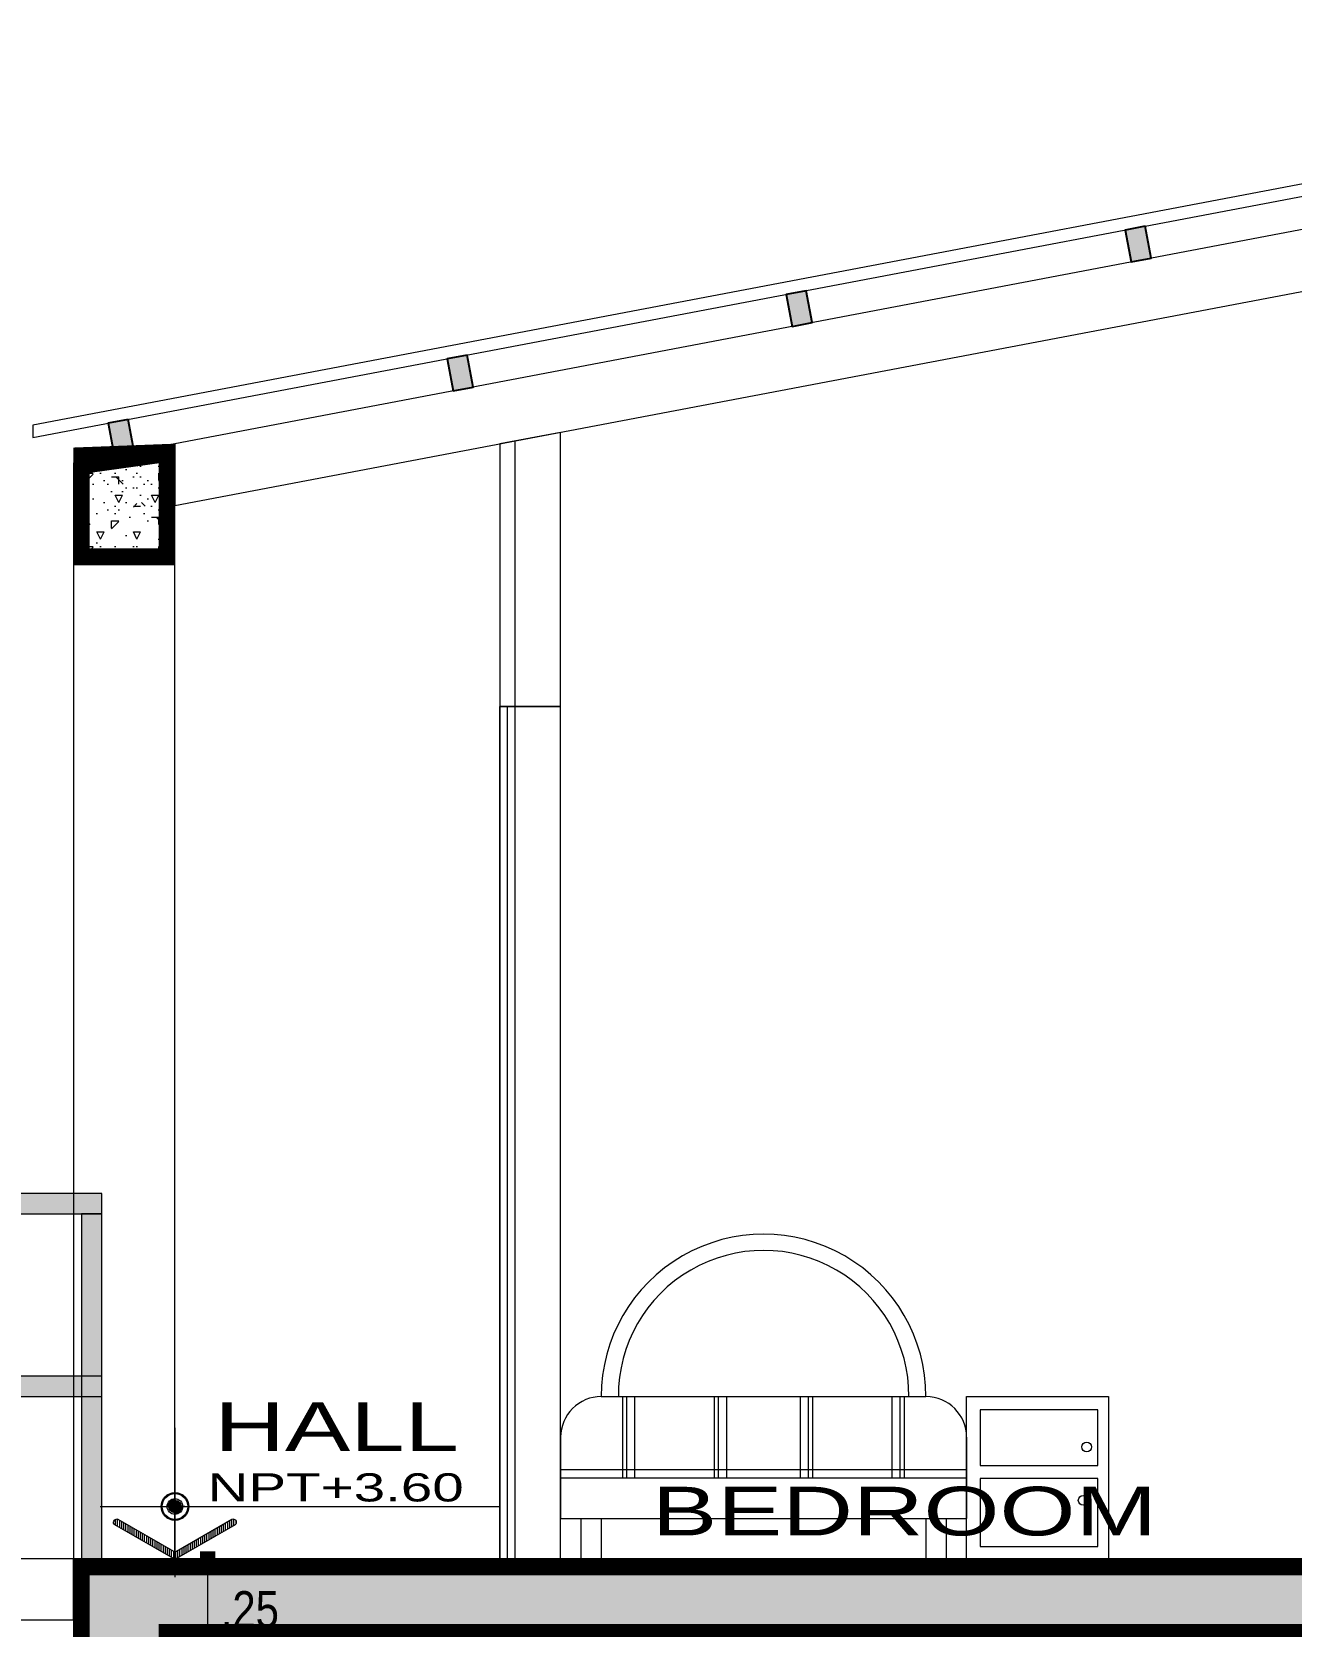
# Model space of a CAD drawing. Header units: millimetres. Extents: x 1555 to 3397, y 790 to 1592.
# Drawn here: x 1704.026 to 1707.128, y 808.347 to 812.274 of the extents above; entities that cross this region are included whole.
import ezdxf
from ezdxf.enums import TextEntityAlignment as Align

# ---------------------------------------------------------------- set-up
doc = ezdxf.new("R2010")
doc.units = ezdxf.units.MM
doc.linetypes.add('CONTINUA', pattern=[0])
doc.layers.get('0').update_dxf_attribs({"lineweight": 5})
doc.layers.get('Defpoints').update_dxf_attribs({"lineweight": 5})
for name, color, linetype, lineweight in [('0-Muro Alto', 145, 'Continuous', 5), ('02', 2, 'Continuous', 5), ('BARANDAS', 129, 'Continuous', 9), ('CASCO', 7, 'Continuous', 9), ('CONCRETO DE LOSA ALIGERADO', 251, 'Continuous', 5), ('COTAS-01', 7, 'Continuous', 15), ('LOSA STDIO ARQ', 7, 'Continuous', 13), ('MARCO DE VENTANA Y PUERTA', 250, 'Continuous', 13), ('muebles', 8, 'Continuous', 5), ('PUERTAS', 57, 'Continuous', 9), ('SOMBRA01', 250, 'Continuous', 20), ('TEXT2', 7, 'Continuous', 9), ('TEXTURA VARIOS', 251, 'Continuous', 9), ('VENTANA', 150, 'Continuous', 5), ('VIGA  MADERA', 46, 'Continuous', 25), ('VIGA PRINCIPAL', 250, 'CONTINUA', 9)]:
    doc.layers.add(name, color=color, linetype=linetype, lineweight=lineweight)
for name, color, linetype, lineweight, true_color in [('BARANDA DETALLES', 7, 'Continuous', 13, 0x818979), ('COLUMNA ELEVACION', 7, 'Continuous', 9, 0x44484a), ('FLECHAS NPT', 7, 'Continuous', 13, 0x51594d), ('TEXTOS NPT', 7, 'Continuous', 5, 0x54254a)]:
    doc.layers.add(name, color=color, linetype=linetype, lineweight=lineweight, true_color=true_color)
doc.layers.add('calamina', color=14, linetype='Continuous')
doc.styles.add('DETALLES', font='techl___.ttf')
doc.styles.add('TEXTO-AMBIENTES', font='GOTHIC.TTF', dxfattribs={"width": 1.5, "height": 0.125})
doc.dimstyles.new('50$0', dxfattribs={"dimscale": 0, "dimtxt": 0.09, "dimasz": 0.038, "dimexe": 0.1, "dimexo": 0.05, "dimgap": 0.02, "dimtad": 2, "dimtih": 1, "dimtoh": 1, "dimlfac": -1, "dimzin": 4, "dimdsep": 46, "dimtxsty": 'DETALLES', "dimblk": 'BOXFILLED', "dimcen": 2.5, "dimclrd": 256, "dimclre": 256, "dimclrt": 256, "dimazin": 0, "dimtfac": 1, "dimtmove": 0, "dimatfit": 2, "dimldrblk": 'DOT', "dimfxl": 0.2, "dimfxlon": 1, "dimtolj": 1, "dimtzin": 0, "dimlwd": -1, "dimarcsym": 0})

# ---------------------------------------------------------------- blocks, each defined once
blk = doc.blocks.new('A$C2BD5340A')
at = {"layer": 'muebles'}
for p, q in [((-0.4305763008076156, -0.1279510405355495), (0.3694236991921116, -0.1279510405355495)), ((-0.3773911862624573, -0.3279510405354813), (-0.3773911862624573, -0.1279510405355495)), ((-0.3673911862624664, -0.3279510405354813), (-0.3673911862624664, -0.1279510405355495)), ((-0.3473911862624846, -0.3279510405354813), (-0.3473911862624846, -0.1279510405355495)), ((-0.1514985946757861, -0.3279510405354813), (-0.1514985946757861, -0.1279510405355495)), ((-0.1414985946757952, -0.3279510405354813), (-0.1414985946757952, -0.1279510405355495)), ((-0.1214985946758134, -0.3279510405354813), (-0.1214985946758134, -0.1279510405355495)), ((0.06034599306030941, -0.3279510405354813), (0.06034599306030941, -0.1279510405355495)), ((0.08034599306029122, -0.3279510405354813), (0.08034599306029122, -0.1279510405355495)), ((0.09034599306028213, -0.3279510405354813), (0.09034599306028213, -0.1279510405355495)), ((0.2862385846469806, -0.3279510405354813), (0.2862385846469806, -0.1279510405355495)), ((0.3062385846469624, -0.3279510405354813), (0.3062385846469624, -0.1279510405355495)), ((0.3162385846469533, -0.3279510405354813), (0.3162385846469533, -0.1279510405355495)), ((-0.5305763008075246, -0.2279510405354586), (-0.5305763008075246, -0.427951040535504)), ((0.4694236991924754, -0.2279510405354586), (0.4694236991924754, -0.427951040535504)), ((-0.5305763008075246, -0.3079510405354995), (0.469423699192248, -0.3079510405354995)), ((-0.5305763008075246, -0.3279510405354813), (0.469423699192248, -0.3279510405354813)), ((-0.5305763008075246, -0.427951040535504), (0.469423699192248, -0.427951040535504)), ((-0.4805763008075701, -0.427951040535504), (-0.4805763008075701, -0.5279510405355268)), ((-0.4305763008076156, -0.427951040535504), (-0.4305763008076156, -0.5279510405355268)), ((0.3694236991921116, -0.427951040535504), (0.3694236991921116, -0.5279510405355268)), ((0.4194236991920661, -0.427951040535504), (0.4194236991920661, -0.5279510405355268)), ((-0.4805763008075701, -0.5279510405355268), (-0.4305763008076156, -0.5279510405355268)), ((0.3694236991921116, -0.5279510405355268), (0.4194236991920661, -0.5279510405355268)), ((0.8194236991923844, -0.5279510405355268), (0.4694236991924754, -0.5279510405355268))]:
    blk.add_line(p, q, dxfattribs=at)
for points in [[(0.8194236991923844, -0.5279510405355268), (0.4694236991924754, -0.5279510405355268), (0.4694236991924754, -0.1279510405355495), (0.8194236991923844, -0.1279510405355495)], [(0.7930487237440502, -0.1602192298332739), (0.5030191083744739, -0.1602192298332739), (0.5030191083744739, -0.2973594929383125), (0.7930487237440502, -0.2973594929383125)], [(0.7930487237440502, -0.3296276822361506), (0.5030191083744739, -0.3296276822361506), (0.5030191083744739, -0.4975740742021344), (0.7930487237440502, -0.4975740742021344)]]:
    blk.add_lwpolyline(points, close=True, dxfattribs=at)
for centre in [(0.7654445051441598, -0.2520968283081402), (0.7567154337452848, -0.3837406665667231)]:
    blk.add_circle(centre, 0.0121107204749933, dxfattribs=at)
for centre, radius, start, end in [((-0.03057630080775198, -0.1279510405353221), 0.3999999999998636, 359.9999999999674, 180.0000000000326), ((-0.03057630080775198, -0.1257471545377484), 0.3577961140021851, 359.6470778754539, 180.3529221245461), ((-0.4305763008076156, -0.2279510405354586), 0.1, 90, 180.000000000013), ((0.3694236991921116, -0.2279510405354586), 0.1, 0, 90)]:
    blk.add_arc(centre, radius, start, end, dxfattribs=at)
blk = doc.blocks.new('_BOXFILLED')
at = {"color": 0, "linetype": 'ByBlock'}
blk.add_line((-0.5, 0), (-1, 0), dxfattribs=at)
blk.add_solid([(-0.5, 0.5), (0.5, 0.5), (-0.5, -0.5), (0.5, -0.5)], dxfattribs=at)
blk = doc.blocks.new('*D484')
at = {"layer": 'COTAS-01', "lineweight": -2, "transparency": 16777216}
for p, q in [((1704.331675607179, 808.5120388208695), (1704.558746397504, 808.5120388208695)), ((1704.328140050526, 808.2620388208695), (1704.558746397504, 808.2620388208695))]:
    blk.add_line(p, q, dxfattribs=at)
at = {"layer": 'COTAS-01', "transparency": 16777216}
blk.add_line((1704.458746397504, 808.3000388208695), (1704.458746397504, 808.4740388208695), dxfattribs=at)
at = {"layer": 'Defpoints', "color": 0, "transparency": 16777216}
for p in [(1704.281675607179, 808.5120388208695), (1704.458746397504, 808.5120388208695), (1704.278140050526, 808.2620388208695)]:
    blk.add_point(p, dxfattribs=at)
at = {"layer": 'COTAS-01', "transparency": 16777216, "xscale": 0.038, "yscale": 0.038, "zscale": 0.038}
for p, rotation in [((1704.458746397504, 808.5120388208695), 90), ((1704.458746397504, 808.2620388208695), 270)]:
    blk.add_blockref('_BOXFILLED', p, dxfattribs=dict(at, rotation=rotation))
at = {"layer": 'COTAS-01', "transparency": 16777216, "insert": (1704.562627976451, 808.3870388208697), "char_height": 0.09, "attachment_point": 5, "style": 'DETALLES'}
blk.add_mtext('\\A1;.25', dxfattribs=at)
blk = doc.blocks.new('_Dot')
at = {"layer": '02', "color": 0, "lineweight": -2}
blk.add_line((-0.5, 0), (-1, 0), dxfattribs=at)
at = {"layer": '02', "color": 0, "const_width": 0.5}
blk.add_lwpolyline([(-0.25, 0, 1), (0.25, 0, 1)], format="xyb", close=True, dxfattribs=at)

msp = doc.modelspace()

# ---------------------------------------------------------------- hatches: boundary and pattern name
at = {"layer": 'BARANDA DETALLES'}
h = msp.add_hatch(color=256, dxfattribs=at)
h.set_gradient(color1=(129, 137, 121), rotation=89.99999999999996, one_color=1, tint=1, name='CYLINDER')
h.paths.add_polyline_path([(1704.198140050525, 809.3620388208695), (1704.198140050525, 809.4120388208695), (1702.928140050525, 809.4120388208696), (1702.428140050525, 809.9820388208697), (1702.278140050527, 809.9820388208694), (1702.278140050527, 809.9320388208694), (1702.405489032675, 809.9320388208696), (1702.905489032675, 809.3620388208694)])
h = msp.add_hatch(color=256, dxfattribs=at)
h.set_gradient(color1=(129, 137, 121), rotation=89.99999999999996, one_color=1, tint=1, name='CYLINDER')
h.paths.add_polyline_path([(1704.198140050525, 808.9120388208694), (1704.198140050525, 808.9620388208695), (1702.928140050525, 808.9620388208695), (1702.428140050525, 809.5320388208696), (1702.278140050527, 809.5320388208696), (1702.278140050527, 809.4820388208697), (1702.405489032675, 809.4820388208697), (1702.905489032675, 808.9120388208695)])
h = msp.add_hatch(color=256, dxfattribs=at)
h.set_gradient(color1=(129, 137, 121), one_color=1, tint=1, name='CYLINDER')
h.paths.add_polyline_path([(1704.198140050525, 809.3620388208694), (1704.148140050525, 809.3620388208694), (1704.148140050525, 808.5120388208695), (1704.198140050525, 808.5120388208695)])
at = {"layer": 'CONCRETO DE LOSA ALIGERADO'}
h = msp.add_hatch(dxfattribs=at)
h.set_pattern_fill('CONCRETE', color=256, scale=0.18, style=0, pattern_type=2)
h.set_pattern_definition([(45, (283.1215183237308, -149.6085827210809), (0, 0.1800008193761351), [0.0254556, -0.050913, 0.0127278, -0.0763668, 0.0254556, -0.06363964116000001]), (135, (283.2385183237306, -149.599582721081), (-0.1800008193761351, 0), [0.02545578, -0.0381834, 0.0127278, -0.063639, 0.02545578, -0.08909668116000001]), (63.43494882, (283.0945183237306, -149.6355827210811), (9.1798e-12, 0.1800000000000169), [0.02012399999999971, -0.08049599999999915, 0.02012399999999971, -0.08050211801999915]), (116.5650512, (283.0945183237306, -149.6355827210811), (-7.20117e-11, 0.1800000000000169), [0.02012399999999971, -0.08049599999999915, 0.02012399999999971, -0.08050211801999915]), (0, (283.0945183237306, -149.617582721081), (0, 0.18), [0.009000000000000001, -0.07200000000000001, 0.018, -0.07200000000000001, 0.009000000000000001]), (0, (283.0945183237306, -149.590582721081), (0, 0.18), [-0.027, 0.018, -0.07200000000000001, 0, -0.063, 0]), (0, (283.0945183237306, -149.581582721081), (0, 0.18), [-0.07200000000000001, 0, -0.05400000000000001, 0.018, -0.036, 0]), (0, (283.0945183237306, -149.554582721081), (0, 0.18), [-0.036, 0, -0.045, 0.018, -0.081, 0]), (0, (283.0945183237306, -149.527582721081), (0, 0.18), [-0.036, 0.018, -0.07200000000000001, 0.018, -0.036, 0]), (0, (283.0945183237306, -149.482582721081), (0, 0.18), [-0.027, 0.018, -0.036, 0, -0.099, 0]), (0, (283.0945183237306, -149.473582721081), (0, 0.18), [-0.036, 0, -0.108, 0.018, -0.018, 0]), (90, (283.1035183237306, -149.599582721081), (-0.18, 0), [-0.05400000000000001, 0, -0.05400000000000001, 0, -0.07200000000000001, 0]), (90, (283.1215183237308, -149.6355827210811), (-0.18, 0), [-0.027, 0.018, -0.07200000000000001, 0, -0.063, 0]), (90, (283.1395183237307, -149.6355827210811), (-0.18, 0), [-0.07200000000000001, 0, -0.063, 0.018, -0.027, 0]), (90, (283.2385183237306, -149.6355827210811), (-0.18, 0), [-0.036, 0.018, -0.09, 0.018, -0.018, 0]), (90, (283.1125183237306, -149.617582721081), (-0.18, 0), [-0.05400000000000001, 0, -0.063, 0, -0.063, 0]), (90, (283.1305183237308, -149.617582721081), (-0.18, 0), [-0.045, 0, -0.099, 0, -0.036, 0]), (90, (283.1485183237307, -149.6085827210809), (-0.18, 0), [-0.09, 0, -0.027, 0, -0.063, 0]), (90, (283.1575183237308, -149.626582721081), (-0.18, 0), [-0.081, 0, -0.036, 0, -0.045, 0]), (90, (283.1755183237306, -149.599582721081), (-0.18, 0), [-0.07200000000000001, 0, -0.027, 0, -0.07200000000000001, 0]), (90, (283.1845183237306, -149.590582721081), (-0.18, 0), [-0.081, 0, -0.036, 0, -0.063, 0]), (90, (283.1935183237306, -149.6355827210811), (-0.18, 0), [-0.108, 0, -0.045, 0, -0.027, 0]), (90, (283.2025183237306, -149.6085827210809), (-0.18, 0), [-0.036, 0, -0.07200000000000001, 0, -0.07200000000000001, 0]), (90, (283.2115183237306, -149.617582721081), (-0.18, 0), [-0.081, 0, -0.045, 0, -0.05400000000000001, 0]), (90, (283.2205183237306, -149.626582721081), (-0.18, 0), [-0.07200000000000001, 0, -0.05400000000000001, 0, -0.05400000000000001, 0]), (90, (283.2385183237306, -149.617582721081), (-0.18, 0), [-0.05400000000000001, 0, -0.05400000000000001, 0, -0.07200000000000001, 0]), (90, (283.2565183237306, -149.6085827210809), (-0.18, 0), [-0.07200000000000001, 0, -0.036, 0, -0.07200000000000001, 0]), (90, (283.2655183237308, -149.599582721081), (-0.18, 0), [-0.027, 0, -0.108, 0, -0.045, 0])])
h.paths.add_polyline_path([(1704.378140050526, 810.9620388208696), (1704.378140050526, 811.2595388208696), (1704.128140050526, 811.2120388208696), (1704.128140050526, 810.9620388208696)])
h = msp.add_hatch(dxfattribs=at)
h.set_pattern_fill('CONCRETE', color=256, scale=0.18, style=0, pattern_type=2)
h.set_pattern_definition([(45, (283.1215183237308, -152.3085827210811), (0, 0.1800008193761351), [0.0254556, -0.050913, 0.0127278, -0.0763668, 0.0254556, -0.06363964116000001]), (135, (283.2385183237306, -152.2995827210811), (-0.1800008193761351, 0), [0.02545578, -0.0381834, 0.0127278, -0.063639, 0.02545578, -0.08909668116000001]), (63.43494882, (283.0945183237306, -152.3355827210811), (9.1798e-12, 0.1800000000000169), [0.02012399999999971, -0.08049599999999915, 0.02012399999999971, -0.08050211801999906]), (116.5650512, (283.0945183237306, -152.3355827210811), (-7.20117e-11, 0.1800000000000169), [0.02012399999999971, -0.08049599999999915, 0.02012399999999971, -0.08050211801999906]), (0, (283.0945183237306, -152.3175827210811), (0, 0.18), [0.009000000000000001, -0.07200000000000001, 0.018, -0.07200000000000001, 0.009000000000000001]), (0, (283.0945183237306, -152.2905827210811), (0, 0.18), [-0.027, 0.018, -0.07200000000000001, 0, -0.063, 0]), (0, (283.0945183237306, -152.281582721081), (0, 0.18), [-0.07200000000000001, 0, -0.05400000000000001, 0.018, -0.036, 0]), (0, (283.0945183237306, -152.2545827210811), (0, 0.18), [-0.036, 0, -0.045, 0.018, -0.081, 0]), (0, (283.0945183237306, -152.2275827210811), (0, 0.18), [-0.036, 0.018, -0.07200000000000001, 0.018, -0.036, 0]), (0, (283.0945183237306, -152.1825827210811), (0, 0.18), [-0.027, 0.018, -0.036, 0, -0.099, 0]), (0, (283.0945183237306, -152.1735827210811), (0, 0.18), [-0.036, 0, -0.108, 0.018, -0.018, 0]), (90, (283.1035183237306, -152.2995827210811), (-0.18, 0), [-0.05400000000000001, 0, -0.05400000000000001, 0, -0.07200000000000001, 0]), (90, (283.1215183237308, -152.3355827210811), (-0.18, 0), [-0.027, 0.018, -0.07200000000000001, 0, -0.063, 0]), (90, (283.1395183237307, -152.3355827210811), (-0.18, 0), [-0.07200000000000001, 0, -0.063, 0.018, -0.027, 0]), (90, (283.2385183237306, -152.3355827210811), (-0.18, 0), [-0.036, 0.018, -0.09, 0.018, -0.018, 0]), (90, (283.1125183237306, -152.3175827210811), (-0.18, 0), [-0.05400000000000001, 0, -0.063, 0, -0.063, 0]), (90, (283.1305183237308, -152.3175827210811), (-0.18, 0), [-0.045, 0, -0.099, 0, -0.036, 0]), (90, (283.1485183237307, -152.3085827210811), (-0.18, 0), [-0.09, 0, -0.027, 0, -0.063, 0]), (90, (283.1575183237308, -152.3265827210811), (-0.18, 0), [-0.081, 0, -0.036, 0, -0.045, 0]), (90, (283.1755183237306, -152.2995827210811), (-0.18, 0), [-0.07200000000000001, 0, -0.027, 0, -0.07200000000000001, 0]), (90, (283.1845183237306, -152.2905827210811), (-0.18, 0), [-0.081, 0, -0.036, 0, -0.063, 0]), (90, (283.1935183237306, -152.3355827210811), (-0.18, 0), [-0.108, 0, -0.045, 0, -0.027, 0]), (90, (283.2025183237306, -152.3085827210811), (-0.18, 0), [-0.036, 0, -0.07200000000000001, 0, -0.07200000000000001, 0]), (90, (283.2115183237306, -152.3175827210811), (-0.18, 0), [-0.081, 0, -0.045, 0, -0.05400000000000001, 0]), (90, (283.2205183237306, -152.3265827210811), (-0.18, 0), [-0.07200000000000001, 0, -0.05400000000000001, 0, -0.05400000000000001, 0]), (90, (283.2385183237306, -152.3175827210811), (-0.18, 0), [-0.05400000000000001, 0, -0.05400000000000001, 0, -0.07200000000000001, 0]), (90, (283.2565183237306, -152.3085827210811), (-0.18, 0), [-0.07200000000000001, 0, -0.036, 0, -0.07200000000000001, 0]), (90, (283.2655183237308, -152.2995827210811), (-0.18, 0), [-0.027, 0, -0.108, 0, -0.045, 0])])
h.paths.add_polyline_path([(1704.128140050525, 808.2620388208697), (1704.378140050526, 808.2620388208695), (1704.378140050526, 808.3120388208695), (1708.878140050526, 808.3120388208695), (1708.878140050526, 808.2620388208696), (1709.128140050525, 808.2620388208695), (1709.128140050526, 808.5120388208692), (1704.128140050526, 808.5120388208695)])
at = {"layer": 'FLECHAS NPT'}
h = msp.add_hatch(color=256, dxfattribs=at)
h.paths.add_polyline_path([(1704.378140050526, 808.6258508065521), (1704.378140050526, 808.6411981031275), (1704.362792753949, 808.6411981031275, 0.4142135623730951)])
h.paths.add_polyline_path([(1704.393487347101, 808.6411981031275), (1704.378140050526, 808.6411981031275), (1704.378140050526, 808.6258508065521, 0.4142135623730951)])
h.paths.add_polyline_path([(1704.393487347101, 808.6411981031275, 0.4142135623730951), (1704.378140050526, 808.6565453997026), (1704.378140050526, 808.6411981031275)])
h.paths.add_polyline_path([(1704.378140050526, 808.6411981031275), (1704.378140050526, 808.6565453997026, 0.4142135623730951), (1704.362792753949, 808.6411981031275)])
h = msp.add_hatch(dxfattribs=at)
h.set_pattern_fill('ANSI31', color=256, scale=0.0409261242006669, angle=45, style=0)
h.set_pattern_definition([(90, (1667.674614605952, 814.841792356016), (0.0051157655250834, 0), [])])
h.paths.add_polyline_path([(1704.237657192539, 808.609681050833, 0.4142135623731248), (1704.229271273739, 808.6074340506603), (1704.227736544085, 808.6047758209234, 0.4142135622913197), (1704.229983544256, 808.5963899021242), (1704.374303226381, 808.5130668948004, 0.1316524975874272), (1704.378140050526, 808.5120388208692), (1704.378140050526, 808.5297603524875, -0.1316524950640811), (1704.374303226458, 808.5307884264172)])
h.paths.add_polyline_path([(1704.381976874744, 808.5307884264191, -0.1316525000879867), (1704.378140050526, 808.5297603524875), (1704.378140050526, 808.5120388208692, 0.1316524975873821), (1704.38197687467, 808.5130668948004), (1704.526296556794, 808.5963899021242, 0.4142135622913213), (1704.528543556965, 808.6047758209234), (1704.527008827311, 808.6074340506603, 0.414213562510474), (1704.51862290851, 808.6096810508318)])
at = {"layer": 'TEXTURA VARIOS'}
h = msp.add_hatch(color=256, dxfattribs=at)
h.paths.add_polyline_path([(1704.378140050526, 808.6754131742576), (1704.378140050526, 808.6729131742576, -0.4142135623730951), (1704.409855121655, 808.6411981031275), (1704.412355121655, 808.6411981031275, 0.4142135623730951)])
h.paths.add_polyline_path([(1704.346424979395, 808.6411981031275), (1704.343924979395, 808.6411981031275, 0.4142135623730951), (1704.378140050526, 808.6069830319974), (1704.378140050526, 808.6094830319981, -0.4142135623730951)])
h = msp.add_hatch(color=256, dxfattribs=at)
h.paths.add_polyline_path([(1704.378140050526, 808.6554131742577), (1704.378140050526, 808.6604131742575, 0.4142135623730951), (1704.358924979396, 808.6411981031275), (1704.363924979395, 808.6411981031275, -0.4142135623730951)])
h.paths.add_polyline_path([(1704.397355121655, 808.6411981031275), (1704.392355121656, 808.6411981031275, -0.4142135623730951), (1704.378140050526, 808.6269830319978), (1704.378140050526, 808.6219830319977, 0.4142135623730951)])
h = msp.add_hatch(color=256, dxfattribs=at)
h.paths.add_polyline_path([(1704.378140050526, 808.629090525029), (1704.378140050526, 808.6411981031275), (1704.366032472427, 808.6411981031275, 0.4142135623730951)])
h.paths.add_polyline_path([(1704.390247628623, 808.6411981031275), (1704.378140050526, 808.6411981031275), (1704.378140050526, 808.629090525029, 0.4142135623730951)])
h.paths.add_polyline_path([(1704.390247628623, 808.6411981031275, 0.4142135623730951), (1704.378140050526, 808.653305681226), (1704.378140050526, 808.6411981031275)])
h.paths.add_polyline_path([(1704.378140050526, 808.6411981031275), (1704.378140050526, 808.653305681226, 0.4142135623730951), (1704.366032472427, 808.6411981031275)])
at = {"layer": 'VIGA  MADERA', "ltscale": 0.006999999999999999}
for points in [[(1706.767950161992, 811.7950339400006), (1706.718828939408, 811.7857009077037), (1706.733761791072, 811.7071069515732), (1706.782883013657, 811.7164399838645)], [(1705.932889378045, 811.636372391057), (1705.88376815546, 811.6270393587596), (1705.898701007125, 811.5484454026296), (1705.94782222971, 811.5577784349207)], [(1705.097828594098, 811.4777108421071), (1705.048707371514, 811.46837780981), (1705.063640223179, 811.3897838536799), (1705.112761445764, 811.3991168859708)], [(1704.262767810152, 811.3190492931573), (1704.213646587568, 811.3097162608601), (1704.228579439232, 811.23112230473), (1704.277700661818, 811.2404553370209)]]:
    msp.add_hatch(color=256, dxfattribs=at).paths.add_polyline_path(points)

# ---------------------------------------------------------------- linework, layer by layer
for radius in [0.0342150711299321, 0.0142150711299321, 0.0121075780985758]:
    msp.add_circle((1704.378140050526, 808.6411981031275), radius)
at = {"layer": '0-Muro Alto'}
for p, q in [((1704.228579439234, 811.2311223047238), (1704.213646587568, 811.3097162608601)), ((1704.277700661819, 811.2404553370151), (1704.262767810153, 811.3190492931512))]:
    msp.add_line(p, q, dxfattribs=at)
for points in [[(1705.328140050526, 811.2873553247083), (1705.178140050526, 811.2588553247083), (1705.178140050526, 808.5120388208695), (1705.328140050526, 808.5120388208695)], [(1705.328140050526, 811.2873553247083), (1705.178140050526, 811.2588553247083), (1705.178140050526, 810.6120388208695), (1705.328140050526, 810.6120388208695)], [(1705.328140050526, 810.6120388208695), (1705.178140050526, 810.6120388208695), (1705.178140050526, 808.5120388208695), (1705.328140050526, 808.5120388208695)]]:
    msp.add_lwpolyline(points, close=True, dxfattribs=at)
at = {"layer": 'BARANDAS'}
for points in [[(1702.428140050525, 809.9820388208697), (1702.278140050527, 809.9820388208694), (1702.278140050527, 809.9320388208694), (1702.405489032675, 809.9320388208696), (1702.905489032675, 809.3620388208694), (1704.198140050525, 809.3620388208694), (1704.198140050525, 809.4120388208693), (1702.928140050525, 809.4120388208696)], [(1702.428140050525, 809.5320388208696), (1702.278140050527, 809.5320388208694), (1702.278140050527, 809.4820388208694), (1702.405489032675, 809.4820388208697), (1702.905489032675, 808.9120388208695), (1704.198140050525, 808.9120388208695), (1704.198140050525, 808.9620388208695), (1702.928140050525, 808.9620388208695)], [(1704.198140050525, 809.3620388208694), (1704.148140050525, 809.3620388208694), (1704.148140050525, 808.5120388208695), (1704.198140050525, 808.5120388208695)]]:
    msp.add_lwpolyline(points, close=True, dxfattribs=at)
at = {"layer": 'calamina', "lineweight": 5}
msp.add_lwpolyline([(1709.128140050526, 812.2434700188223), (1709.128140050526, 812.2740067180546), (1704.028140050526, 811.3050067180544), (1704.028140050526, 811.2744700188221)], close=True, dxfattribs=at)
at = {"layer": 'CASCO'}
msp.add_line((1709.128140050526, 808.5120388208695), (1704.128140050526, 808.5120388208695), dxfattribs=at)
for points in [[(1704.378140050526, 811.2595388208696), (1704.128140050526, 811.2120388208696), (1704.128140050526, 810.9620388208696), (1704.378140050526, 810.9620388208696)], [(1704.128140050526, 808.5120388208695), (1704.128140050526, 808.2620388208695), (1704.378140050526, 808.2620388208695), (1704.378140050526, 808.3120388208695), (1708.878140050527, 808.3120388208695), (1708.878140050527, 808.2620388208694), (1709.128140050526, 808.2620388208694), (1709.128140050527, 808.5120388208695), (1704.128140050526, 808.5120388208695)]]:
    msp.add_lwpolyline(points, close=True, dxfattribs=at)
at = {"layer": 'COLUMNA ELEVACION'}
msp.add_line((1704.128140050526, 808.5120388208695), (1704.378140050526, 808.5120388208695), dxfattribs=at)
msp.add_lwpolyline([(1704.378140050526, 810.9620388208696), (1704.128140050526, 810.9620388208696), (1704.128140050526, 808.5120388208695), (1704.378140050526, 808.5120388208695)], close=True, dxfattribs=at)
at = {"layer": 'FLECHAS NPT', "ltscale": 0.8}
for p, q in [((1704.378140050526, 808.8352586191143), (1704.378140050526, 808.4669235013085)), ((1704.194238394326, 808.6411981031275), (1705.178565226435, 808.6411981031275))]:
    msp.add_line(p, q, dxfattribs=at)
msp.add_lwpolyline([(1704.374303226381, 808.5130668948004, 0.2679491924310638), (1704.38197687467, 808.5130668948004, -0.2679491924310638), (1704.374303226381, 808.5130668948004), (1704.229983544256, 808.5963899021242, -0.4142135622913409), (1704.227736544085, 808.6047758209234), (1704.229271273739, 808.6074340506603, -0.4142135623729723), (1704.237657192539, 808.609681050833), (1704.374303226455, 808.5307884264183, 0.2679491924311195), (1704.381976874743, 808.5307884264183), (1704.518622908512, 808.609681050833, -0.4142135623729723), (1704.527008827311, 808.6074340506603), (1704.528543556965, 808.6047758209234, -0.4142135622913409), (1704.526296556794, 808.5963899021242), (1704.38197687467, 808.5130668948004)], format="xyb", dxfattribs=at)
at = {"layer": 'FLECHAS NPT'}
msp.add_circle((1704.378140050526, 808.6411981031275), 0.0153472965752501, dxfattribs=at)
at = {"layer": 'LOSA STDIO ARQ', "const_width": 0.04}
for points in [[(1704.358140050526, 811.2353810213814), (1704.148140050526, 811.1954810213814), (1704.148140050527, 810.9820388208697), (1704.358140050526, 810.9820388208697)], [(1704.148140050526, 808.4920388208697), (1704.148140050526, 808.2820388208697), (1704.358140050526, 808.2820388208697), (1704.358140050526, 808.3320388208693), (1708.898140050527, 808.3320388208693), (1708.898140050527, 808.2820388208696), (1709.108140050526, 808.2820388208696), (1709.108140050527, 808.4920388208697)]]:
    msp.add_lwpolyline(points, close=True, dxfattribs=at)
at = {"layer": 'MARCO DE VENTANA Y PUERTA'}
msp.add_lwpolyline([(1702.678140050526, 808.8920388208695), (1702.428140050526, 808.8920388208695), (1702.428140050526, 809.0820388208696), (1700.228140050527, 809.0820388208696), (1700.228140050527, 808.8820388208696), (1702.193398179977, 808.8820388208696), (1702.877608706292, 808.3620388208691), (1704.128140050526, 808.3620388208692), (1704.128140050526, 808.5120388208692), (1702.928140050526, 808.5120388208692), (1702.928140050526, 808.7020388208693), (1702.678140050526, 808.7020388208693)], close=True, dxfattribs=at)
at = {"layer": 'PUERTAS'}
for points in [[(1705.178140050526, 810.6120388208695), (1705.196140050525, 810.6120388208695), (1705.196140050525, 808.5120388208695), (1705.178140050526, 808.5120388208695)], [(1705.196140050525, 808.5120388208695), (1705.216170390681, 808.5120388208695), (1705.216170390681, 810.6120388208695), (1705.196140050525, 810.6120388208695)]]:
    msp.add_lwpolyline(points, close=True, dxfattribs=at)
at = {"layer": 'SOMBRA01'}
for p, q in [((1704.402355121656, 808.6411981031275), (1704.392355121656, 808.6411981031275)), ((1704.392355121656, 808.6411981031275), (1704.397355121655, 808.6411981031275)), ((1704.402355121656, 808.6411981031275), (1704.412355121655, 808.6411981031275)), ((1704.407355121655, 808.6411981031275), (1704.412355121655, 808.6411981031275))]:
    msp.add_line(p, q, dxfattribs=at)
for radius in [0.0317150711298382, 0.0192150711299064]:
    msp.add_circle((1704.378140050526, 808.6411981031275), radius, dxfattribs=at)
at = {"layer": 'VENTANA'}
msp.add_lwpolyline([(1705.178140050526, 810.6120388208695), (1705.216170390681, 810.6120388208695), (1705.216170390681, 811.2660810893377), (1705.178140050526, 811.2588553247082)], close=True, dxfattribs=at)
at = {"layer": 'VIGA  MADERA', "ltscale": 0.006999999999999999}
for points in [[(1706.767950161993, 811.7950339399948), (1706.718828939408, 811.7857009077037), (1706.733761791073, 811.7071069515672), (1706.782883013658, 811.7164399838585)], [(1705.932889378046, 811.6363723910509), (1705.88376815546, 811.6270393587596), (1705.898701007126, 811.5484454026237), (1705.947822229711, 811.5577784349148)], [(1705.0978285941, 811.4777108420992), (1705.048707371515, 811.4683778098079), (1705.06364022318, 811.3897838536717), (1705.112761445765, 811.3991168859628)], [(1704.262767810153, 811.3190492931512), (1704.213646587568, 811.3097162608601), (1704.228579439234, 811.2311223047238), (1704.277700661819, 811.2404553370151)]]:
    msp.add_lwpolyline(points, close=True, dxfattribs=at)
at = {"layer": 'VIGA PRINCIPAL'}
msp.add_lwpolyline([(1707.928140050527, 811.9340388208697), (1704.378140050526, 811.2595388208696), (1704.378140050526, 811.1068553247081), (1707.928140050527, 811.7813553247084)], close=True, dxfattribs=at)

# ---------------------------------------------------------------- block references
at = {"layer": 'muebles'}
msp.add_blockref('A$C2BD5340A', (1705.858716351333, 809.039989861405), dxfattribs=at)

# ---------------------------------------------------------------- texts
at = {"layer": 'TEXT2', "char_height": 0.12, "attachment_point": 5, "style": 'TEXTO-AMBIENTES'}
for s, insert, width in [('\\A1;HALL', (1704.776464774013, 808.8381412796537), 1.311925038029709), ('\\A1;BEDROOM', (1706.175114202674, 808.6290376903455), 1.988020907152655)]:
    msp.add_mtext(s, dxfattribs=dict(at, insert=insert, width=width))
at = {"layer": 'TEXTOS NPT', "linetype": 'Continuous', "ltscale": 0.5, "style": 'TEXTO-AMBIENTES', "width": 1.5}
msp.add_text('NPT+3.60', height=0.069457805319289, dxfattribs=at).set_placement((1704.77397017427, 808.6883161182467), align=Align.MIDDLE_CENTER)

# ---------------------------------------------------------------- dimensions: what is measured, and where the dimension line sits
at = {"layer": 'COTAS-01'}
dim = msp.add_linear_dim(base=(1704.458746397504, 808.5120388208695), p1=(1704.278140050526, 808.2620388208695), p2=(1704.281675607179, 808.5120388208695), angle=270, dimstyle='50$0', override={"dimscale": 1, "dimtmove": 1}, dxfattribs=at)
dim.commit()
dim.dimension.update_dxf_attribs({"geometry": '*D484', "text_midpoint": (1704.562627976451, 808.3870388208697)})

doc.saveas('drawing.dxf')
